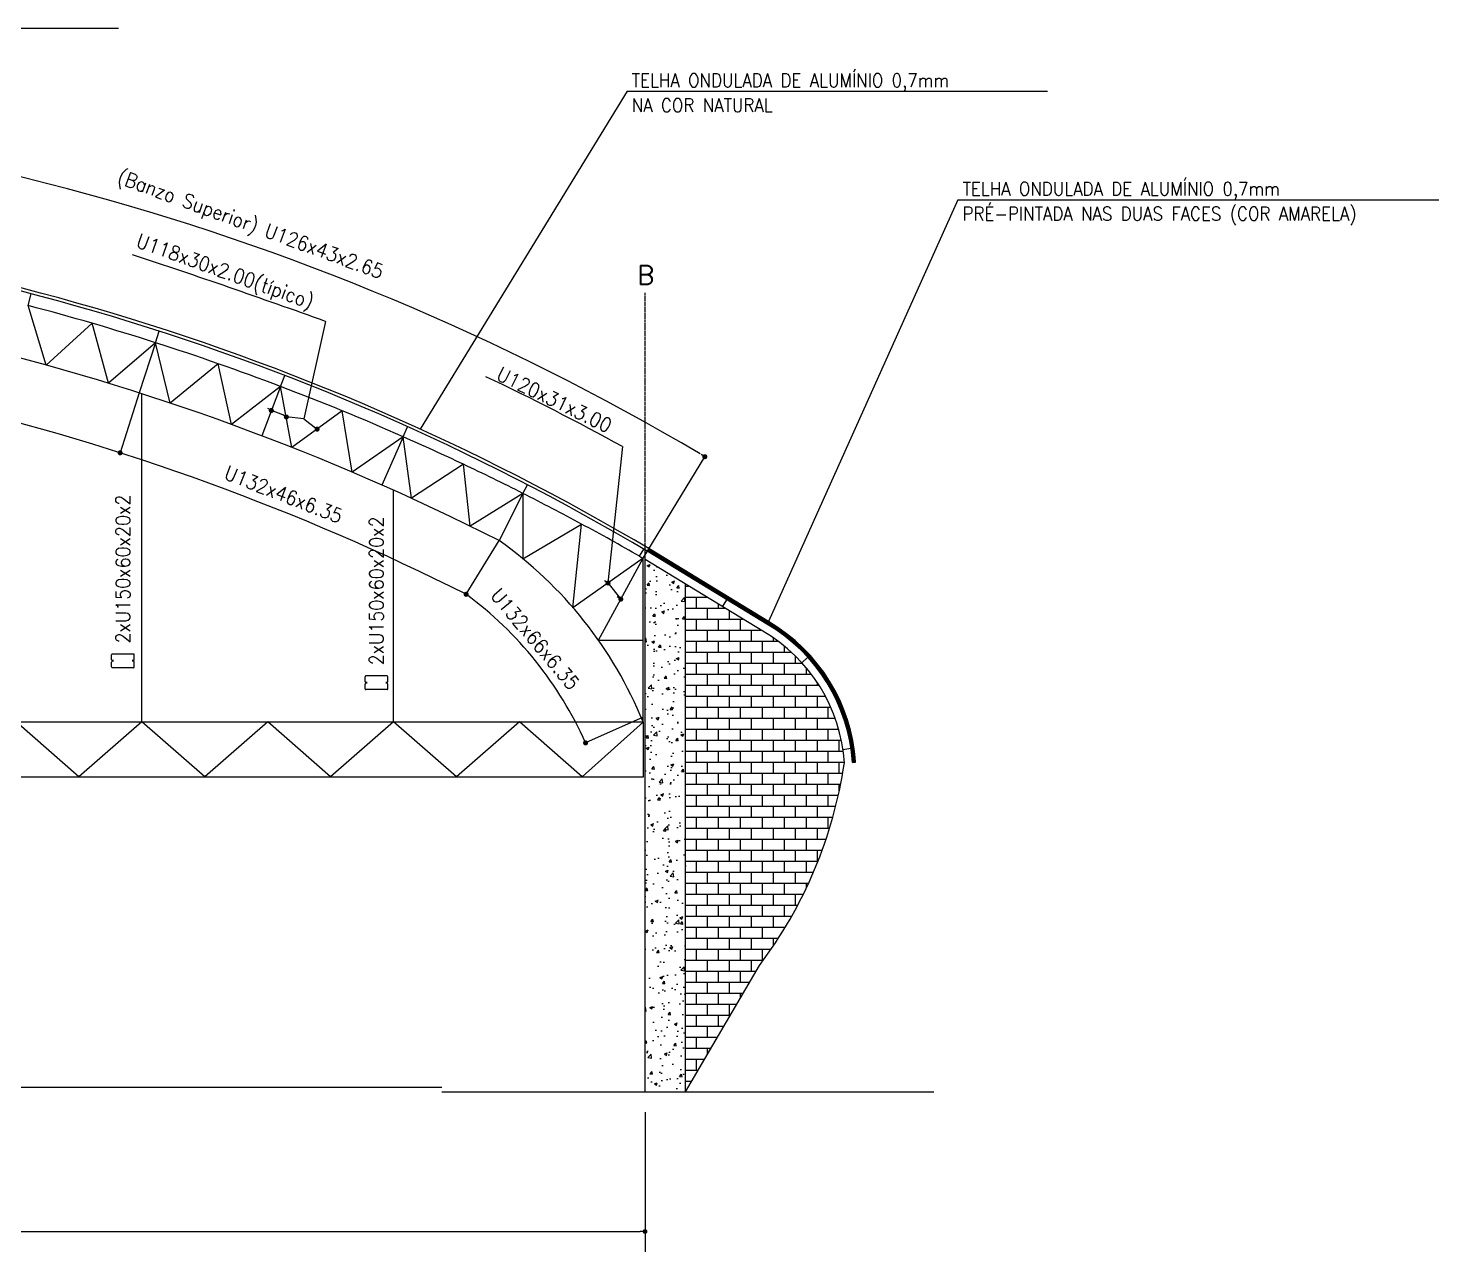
# Model space of a CAD drawing. Header units: millimetres. Extents: x -287396 to 401320, y -174247 to 142644.
# Drawn here: x 104679 to 156800, y -79146 to -33944 of the extents above; entities that cross this region are included whole.
import ezdxf
from ezdxf.enums import TextEntityAlignment as Align

# ---------------------------------------------------------------- set-up
doc = ezdxf.new("R2010")
doc.units = ezdxf.units.MM
doc.header["$LTSCALE"] = 2.5
doc.linetypes.add('CENTER', pattern=[50.8, 31.75, -6.35, 6.35, -6.35])
for name, color, linetype in [('ESTMETÄLICA', 1, 'Continuous'), ('Estrutura Aço Porticos', 7, 'Continuous'), ('LINHA', 1, 'Continuous'), ('PISO', 8, 'Continuous'), ('VISTA', 1, 'Continuous')]:
    doc.layers.add(name, color=color, linetype=linetype)
doc.styles.add('ROMANS', font='romans', dxfattribs={"oblique": 15})
doc.dimstyles.new('ESC.250x0.33', dxfattribs={"dimscale": 250, "dimtxt": 2, "dimasz": 0.7, "dimexe": 3, "dimexo": 3, "dimgap": 1, "dimtad": 1, "dimdec": 0, "dimlfac": 0.333333, "dimtxsty": 'ROMANS', "dimblk": 'DOT', "dimcen": 0.7, "dimclrd": 2, "dimclre": 2, "dimadec": 4, "dimazin": 0, "dimtfac": 1, "dimtdec": 0, "dimtmove": 0, "dimatfit": 3, "dimldrblk": 'DOT', "dimfxl": 1, "dimarcsym": 0})

# ---------------------------------------------------------------- blocks, each defined once
blk = doc.blocks.new('DOT')
at = {"color": 0, "linetype": 'ByBlock'}
blk.add_line((-0.5, 0), (-1, 0), dxfattribs=at)
at = {"color": 0, "linetype": 'ByBlock', "const_width": 0.5}
blk.add_lwpolyline([(-0.25, 0, 1), (0.25, 0, 1)], format="xyb", close=True, dxfattribs=at)
blk = doc.blocks.new('*D155')
at = {"color": 2, "lineweight": -2}
for p, q in [((34471, -73819), (34471, -79146)), ((127471, -73985), (127471, -79146)), ((34646, -78396), (127296, -78396))]:
    blk.add_line(p, q, dxfattribs=at)
at = {"layer": 'DEFPOINTS', "color": 0}
for p in [(34471, -73069), (127471, -73235), (127471, -78396)]:
    blk.add_point(p, dxfattribs=at)
at = {"color": 2, "lineweight": -2, "xscale": 175, "yscale": 175, "zscale": 175, "rotation": 180}
blk.add_blockref('DOT', (34471, -78396), dxfattribs=at)
at = {"color": 2, "lineweight": -2, "xscale": 175, "yscale": 175, "zscale": 175}
blk.add_blockref('DOT', (127471, -78396), dxfattribs=at)
at = {"color": 0, "insert": (80971, -77896), "char_height": 500, "attachment_point": 5, "style": 'ROMANS'}
blk.add_mtext('22940', dxfattribs=at)
blk = doc.blocks.new('_Dot')
at = {"color": 0, "linetype": 'ByBlock', "lineweight": -2}
blk.add_line((-0.5, 0), (-1, 0), dxfattribs=at)
at = {"color": 0, "linetype": 'ByBlock', "const_width": 0.5}
blk.add_lwpolyline([(-0.25, 0, 1), (0.25, 0, 1)], format="xyb", close=True, dxfattribs=at)

msp = doc.modelspace()

# ---------------------------------------------------------------- hatches: boundary and pattern name
h = msp.add_hatch()
h.set_pattern_fill('AR-CONC', color=1, scale=6, style=0)
h.set_pattern_definition([(50, (-696813.7, -179772.3), (1093.108, -95.6345), [114.3, -1257.3]), (355, (-696813.7, -179772.3), (-211.457, 1146.3399), [91.44, -1005.84]), (100.451, (-696722.6, -179780.3), (881.655, 1050.7001), [97.14, -1068.54]), (46.1842, (-696813.7, -179467.5), (1626.4742, -252.254), [171.45, -1885.95]), (96.6356, (-696678.2, -179488.5), (1424.4254, 1484.5533), [145.71, -1602.81]), (351.184, (-696813.7, -179467.5), (1424.4276, 1484.5507), [137.16, -1508.76]), (21, (-696661.3, -179543.7), (909.6893, -613.5931), [114.3, -1257.3]), (326, (-696661.3, -179543.7), (370.8122, 1105.1278), [91.44, -1005.84]), (71.4514, (-696585.5, -179594.8), (1280.499, 491.5371), [97.14, -1068.54]), (37.5, (-696813.7, -179772.3), (18.53162, 507.33023), [0, -993.648, 0, -1021.08, 0, -1009.65]), (7.5, (-696813.7, -179772.3), (400.91798, 601.08345), [0, -582.168, 0, -970.788, 0, -384.81]), (327.5, (-697153.56, -179772.3), (813.54357, -34.37246), [0, -381, 0, -1188.72, 0, -1577.34]), (317.5, (-697305.96, -179772.3), (888.7751, 152.55895), [0, -495.3, 0, -789.432, 0, -1120.14])])
h.paths.add_polyline_path([(128971.406, -54483.365), (127471.406, -53568.758), (127471.406, -68435.009), (128366.796, -68435.009), (128366.796, -68795.009), (128971.406, -68795.009)])
h.paths.add_polyline_path([(128971.406, -68795.009), (128366.796, -68795.009), (128366.796, -68435.009), (127471.406, -68435.009), (127471.406, -73235.009), (128971.406, -73235.009)])
h = msp.add_hatch()
h.set_pattern_fill('ANSI31', color=2, style=0)
h.set_pattern_definition([(45, (-206095.9632, -99661.791), (-2.24506403, 2.24506403), [])])
h.paths.add_polyline_path([(127673.381, -53207.027, 0.000199957), (127612.417, -53170.811), (127553.12, -53268.187, -0.000203607), (127615.118, -53305.016), (131973.278, -55962.351, -0.249663287), (135135.198, -61068.758), (135248.959, -61061.342, 0.249454809), (132035.284, -55866.636)])
h = msp.add_hatch()
h.set_pattern_fill('AR-B816', color=1, scale=2, style=0)
h.set_pattern_definition([(0, (-210790.3, -99661.8), (0, 406.4), []), (90, (-210790.3, -99661.8), (-406.4, 406.4), [406.4, -406.4])])
h.paths.add_polyline_path([(131563.434, -68795.009), (128971.406, -68795.009), (128971.406, -73235.009)])
h.paths.add_polyline_path([(134835.817, -61088.02, 0.249784685), (131819.756, -56220.112), (128971.406, -54483.365), (128971.406, -68795.009), (131563.434, -68795.009), (131695.517, -68568.758, 0.125805072)])

# ---------------------------------------------------------------- linework, layer by layer
at = {"color": 2}
for p, q in [((92483.064, -33943.64), (108014.979, -33943.64)), ((126811.105, -36273.203), (119165.466, -48753.417)), ((126811.105, -36273.203), (142343.021, -36273.203)), ((139033.904, -40281.618), (132035.284, -55866.636)), ((139033.904, -40281.618), (156800.135, -40281.618)), ((115659.917, -44777.005), (114865.441, -48375.287)), ((108783.75, -47417.441), (108074.436, -49630.225)), ((114086.005, -48228.331), (113662.419, -48067.526)), ((114865.441, -48375.287), (114213.206, -48305.058)), ((114865.441, -48375.287), (115351.817, -48754.528)), ((126643.362, -49400.754), (126102.18, -54439.178)), ((127396.406, -53525.542), (129681.052, -49773.719)), ((120861.028, -54857.441), (122076.721, -52868.099)), ((132035.284, -55866.636), (127673.381, -53207.027)), ((126102.18, -54439.178), (126576.324, -55036.346)), ((127396.406, -59398.262), (125274.837, -60346.145)), ((135135.198, -61068.758), (135248.959, -61061.342))]:
    msp.add_line(p, q, dxfattribs=at)
at = {"color": 1}
for p, q in [((104678.938, -44189.142), (104792.353, -43756.014)), ((109378.994, -45560.513), (109516.3, -45134.342)), ((114000.422, -47177.171), (114155.981, -46772.828)), ((118530.431, -49034.642), (118696.312, -48665.994)), ((122956.483, -51127.786), (123122.61, -50807.41)), ((127266.326, -53450.808), (127420.659, -53189.729)), ((130337.895, -55317.742), (130493.925, -55061.511)), ((133263.554, -57386.636), (133485.451, -57184.74)), ((134782.833, -60590.976), (135079.586, -60546.959))]:
    msp.add_line(p, q, dxfattribs=at)
at = {"color": 2, "linetype": 'CENTER'}
msp.add_line((127471.406, -53568.758), (127471.406, -43714.658), dxfattribs=at)
at = {"color": 7}
for p, q in [((105339.094, -46387.736), (104678.938, -44189.142)), ((107037.986, -44843.913), (105339.094, -46387.736)), ((107640.079, -47059.112), (107037.986, -44843.913)), ((109378.994, -45560.513), (107640.079, -47059.112)), ((109378.994, -45560.513), (108783.75, -47417.441)), ((109922.608, -47790.783), (109378.994, -45560.513)), ((111700.341, -46338.445), (109922.608, -47790.783)), ((112185.1, -48582.243), (111700.341, -46338.445)), ((114000.422, -47177.171), (112185.1, -48582.243)), ((114000.422, -47177.171), (113308.342, -49000.225)), ((114425.989, -49432.945), (114000.422, -47177.171)), ((116277.644, -48076.111), (114425.989, -49432.945)), ((116643.725, -50342.299), (116277.644, -48076.111)), ((118530.431, -49034.642), (116643.725, -50342.299)), ((118530.431, -49034.642), (117743.431, -50818.775)), ((118836.773, -51309.676), (118530.431, -49034.642)), ((120757.224, -50052.102), (118836.773, -51309.676)), ((121003.616, -52334.407), (120757.224, -50052.102)), ((122956.483, -51127.786), (121003.616, -52334.407)), ((122956.483, -51127.786), (122076.74, -52868.06)), ((122956.483, -51127.786), (122956.483, -53548.294)), ((122956.483, -53548.294), (125126.684, -52260.949)), ((124807.955, -55352.814), (125126.684, -52260.949)), ((127396.406, -53525.542), (124807.955, -55352.814)), ((125756.242, -56547.15), (127396.406, -53525.542)), ((125756.242, -56547.15), (127396.406, -56547.15))]:
    msp.add_line(p, q, dxfattribs=at)
for p, q in [((108878.522, -59568.758), (108878.522, -47442.6)), ((118178.627, -59568.758), (118178.627, -51005.373)), ((127396.406, -59568.758), (127396.406, -53525.542)), ((107755.827, -57272.135), (107755.827, -57094.428)), ((108567.662, -57064.428), (107785.827, -57064.428)), ((107828.036, -57302.135), (107785.827, -57302.135)), ((107828.036, -57332.403), (107785.827, -57332.403)), ((108567.662, -57302.135), (108525.453, -57302.135)), ((108567.662, -57332.403), (108525.453, -57332.403)), ((108597.662, -57272.135), (108597.662, -57094.428)), ((107755.827, -57540.109), (107755.827, -57362.403)), ((108567.662, -57570.109), (107785.827, -57570.109)), ((108597.662, -57540.109), (108597.662, -57362.403)), ((117125.6, -58080.556), (117125.6, -57902.849)), ((117125.6, -58348.53), (117125.6, -58170.824)), ((117937.436, -57872.849), (117155.6, -57872.849)), ((117197.81, -58110.556), (117155.6, -58110.556)), ((117197.81, -58140.824), (117155.6, -58140.824)), ((117937.436, -58110.556), (117895.226, -58110.556)), ((117937.436, -58140.824), (117895.226, -58140.824)), ((117967.436, -58080.556), (117967.436, -57902.849)), ((117967.436, -58348.53), (117967.436, -58170.824)), ((117937.436, -58378.53), (117155.6, -58378.53)), ((34546.406, -59568.758), (127410.005, -59568.758)), ((106553.495, -61595.808), (104228.469, -59568.758)), ((108878.522, -59568.758), (106553.495, -61595.808)), ((111203.548, -61595.808), (108878.522, -59568.758)), ((113528.574, -59568.758), (111203.548, -61595.808)), ((115853.601, -61595.808), (113528.574, -59568.758)), ((118178.627, -59568.758), (115853.601, -61595.808)), ((120503.653, -61595.808), (118178.627, -59568.758)), ((122828.68, -59568.758), (120503.653, -61595.808)), ((125153.706, -61595.808), (122828.68, -59568.758)), ((127410.005, -59568.758), (125153.706, -61595.808)), ((127410.005, -61595.808), (127410.005, -59568.758)), ((34546.406, -61595.808), (127410.005, -61595.808))]:
    msp.add_line(p, q)
at = {"color": 2, "linetype": 'ByBlock', "const_width": 93.75}
for points in [[(113662.419, -48114.401, 1), (113662.419, -48020.651, 1)], [(114217.484, -48355.269, 1), (114217.484, -48261.519, 1)], [(115351.817, -48801.403, 1), (115351.817, -48707.653, 1)], [(108074.436, -49677.1, 1), (108074.436, -49583.35, 1)], [(129681.052, -49820.594, 1), (129681.052, -49726.844, 1)], [(126102.18, -54486.053, 1), (126102.18, -54392.303, 1)], [(120861.028, -54904.316, 1), (120861.028, -54810.566, 1)], [(126576.324, -55083.221, 1), (126576.324, -54989.471, 1)], [(125274.837, -60393.02, 1), (125274.837, -60299.27, 1)]]:
    msp.add_lwpolyline(points, format="xyb", close=True, dxfattribs=at)
msp.add_lwpolyline([(127266.34, -53450.816, -0.000402964), (127396.406, -53525.542)], format="xyb")
at = {"color": 2}
for centre, radius, start, end in [((82364.084, -129406.743), 92632.114, 59.41004896, 90.86144623), ((26680.638, -290658.751), 261486.415, 70.10590725, 71.75973223), ((80971.406, -134181.107), 88788.659, 63.30347395, 90), ((81801.211, -130946.952), 93062.349, 61.19366129, 64.68985834), ((112629.809, -65995.739), 13849.716, 24.0743191, 53.5355433), ((128760.023, -61484.27), 6502.704, 3.7290834, 59.7564434)]:
    msp.add_arc(centre, radius, start, end, dxfattribs=at)
at = {"color": 1}
msp.add_arc((82363.359, -129411.323), 88543.163, 59.2648682, 88.26148376, dxfattribs=at)
at = {"color": 7}
for centre, radius, start, end in [((82363.359, -129411.323), 88657.165, 59.2648682, 88.26148376), ((80971.406, -134181.107), 91112.349, 63.18251058, 90)]:
    msp.add_arc(centre, radius, start, end, dxfattribs=at)
for centre, radius, start, end in [((80971.406, -134181.107), 93062.349, 72.22659711, 75.24129261), ((80971.406, -134181.107), 93062.349, 69.2119016, 72.22659711), ((80971.406, -134181.107), 93062.349, 66.19720609, 69.2119016), ((80971.406, -134181.107), 93062.349, 64.68985834, 66.19720609), ((80971.406, -134181.107), 93062.349, 63.18251058, 64.68985834), ((80971.406, -134181.107), 93062.349, 61.67516283, 63.18251058), ((80971.406, -134181.107), 93062.349, 60.16781508, 61.67516283), ((113250.777, -65337.048), 15276.517, 22.1846022, 54.7078505), ((107785.827, -57094.428), 30, 90, 180), ((107785.827, -57272.135), 30, 180, 270), ((107785.827, -57362.403), 30, 90, 180), ((108567.662, -57094.428), 30, 0, 90), ((108567.662, -57272.135), 30, 270, 0), ((108567.662, -57362.403), 30, 0, 90), ((107785.827, -57540.109), 30, 180, 270), ((108567.662, -57540.109), 30, 270, 0), ((117155.6, -57902.849), 30, 90, 180), ((117155.6, -58080.556), 30, 180, 270), ((117155.6, -58170.824), 30, 90, 180), ((117155.6, -58348.53), 30, 180, 270), ((117937.436, -57902.849), 30, 0, 90), ((117937.436, -58080.556), 30, 270, 0), ((117937.436, -58170.824), 30, 0, 90), ((117937.436, -58348.53), 30, 270, 0)]:
    msp.add_arc(centre, radius, start, end)
at = {"layer": 'ESTMETÄLICA', "color": 4}
for p, q in [((127471.406, -73235.009), (127471.406, -53568.758)), ((128971.406, -73235.009), (128971.406, -54483.365)), ((128971.406, -73235.009), (131695.517, -68568.758))]:
    msp.add_line(p, q, dxfattribs=at)
for centre, radius, start, end in [((128759.665, -61484.385), 6089.066, 3.7322823, 59.8308101), ((118635.213, -58686.748), 16377.597, 322.8872208, 351.5689385)]:
    msp.add_arc(centre, radius, start, end, dxfattribs=at)
at = {"layer": 'LINHA', "color": 6}
msp.add_line((119966.796, -73235.009), (138137.068, -73235.009), dxfattribs=at)
at = {"layer": 'PISO'}
msp.add_line((41971.406, -73068.758), (119966.796, -73068.758), dxfattribs=at)
at = {"layer": 'VISTA', "color": 2}
for p, q in [((113662.419, -48067.526), (113530.94, -47987.463)), ((114217.484, -48308.394), (114086.005, -48228.331)), ((115351.817, -48754.528), (115220.338, -48674.465)), ((129681.052, -49773.719), (129549.573, -49693.656)), ((126102.18, -54439.178), (125970.701, -54359.115)), ((126576.324, -55036.346), (126444.845, -54956.283))]:
    msp.add_line(p, q, dxfattribs=at)
at = {"layer": 'VISTA', "color": 4}
msp.add_line((131819.756, -56220.112), (127471.406, -53568.758), dxfattribs=at)
at = {"layer": 'VISTA', "color": 1}
msp.add_line((131973.278, -55962.351), (127615.118, -53305.016), dxfattribs=at)
msp.add_arc((128759.665, -61484.385), 6389.066, 3.7298862, 59.8022247, dxfattribs=at)

# ---------------------------------------------------------------- texts
at = {"style": 'ROMANS', "width": 0.9}
for s, p in [('TELHA ONDULADA DE ALUMÍNIO 0,7mm', (126978.708, -36117.557)), ('NA COR NATURAL', (126978.708, -37038.416)), ('TELHA ONDULADA DE ALUMÍNIO 0,7mm', (139201.507, -40125.973)), ('PRÉ-PINTADA NAS DUAS FACES (COR AMARELA)', (139201.507, -41046.831))]:
    msp.add_text(s, height=500, dxfattribs=at).set_placement(p)
for s, rotation, p in [('(Banzo Superior) U126x43x2.65', 339.904237, (107930.649, -39646.073)), ('U118x30x2.00(típico)', 340.4065323, (108622.119, -42013.401)), ('U120x31x3.00', 334.1662824, (121934.72, -46904.151)), ('U132x46x6.35', 338.6610077, (111872.692, -50576.378)), ('2xU150x60x20x2', 90, (108441.444, -56670.332)), ('2xU150x60x20x2', 90, (117811.218, -57478.753)), ('U132x66x6.35', 310.0530445, (121727.519, -54920.663))]:
    msp.add_text(s, height=527.99995, rotation=rotation, dxfattribs=at).set_placement(p)
at = {"layer": 'Estrutura Aço Porticos', "style": 'ROMANS'}
msp.add_text('B', height=700, dxfattribs=at).set_placement((127494.167, -43063.373), align=Align.MIDDLE_CENTER)

# ---------------------------------------------------------------- dimensions: what is measured, and where the dimension line sits
at = {"color": 7}
dim = msp.add_linear_dim(base=(127471.406, -78396.266), p1=(34471.406, -73068.758), p2=(127471.406, -73235.009), text='22940', dimstyle='ESC.250x0.33', override={"dimtmove": 1}, dxfattribs=at)
dim.commit()
dim.dimension.update_dxf_attribs({"geometry": '*D155', "text_midpoint": (80971.406, -77896.266)})

doc.saveas('drawing.dxf')
